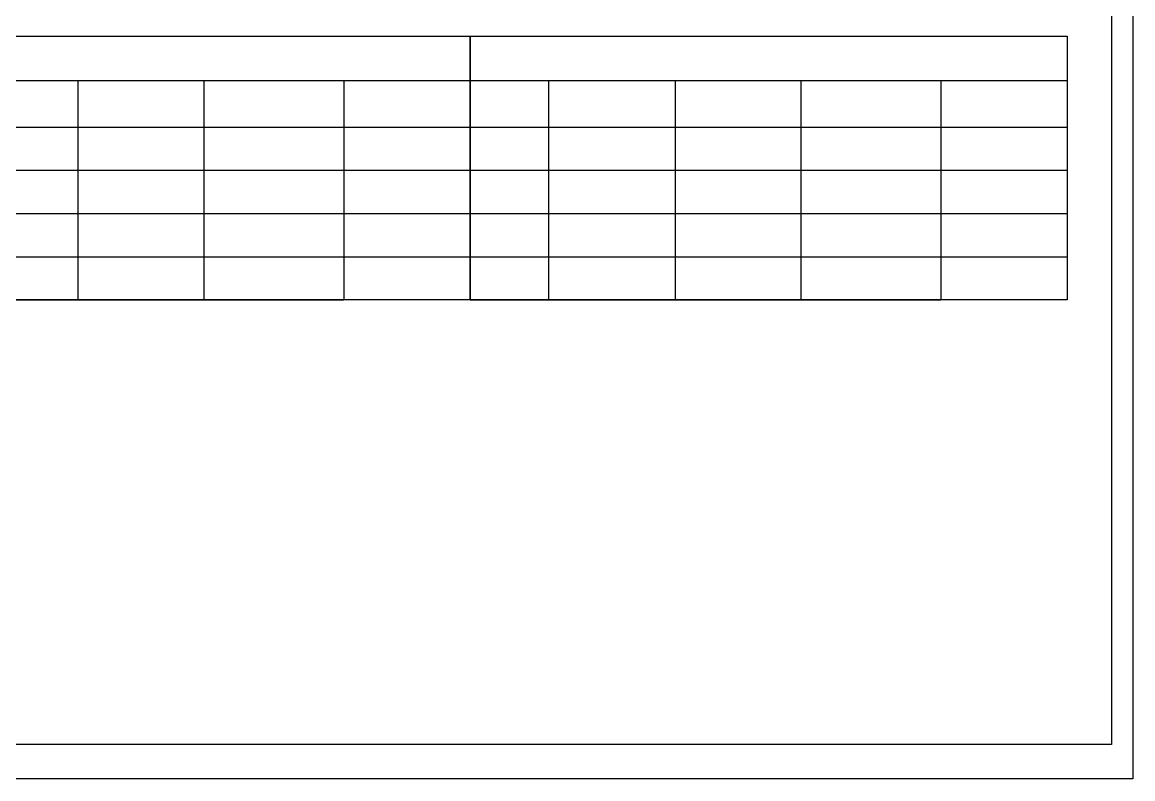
# Model space of a CAD drawing. Extents: x 8238 to 123366, y -35216 to 128109.
# Drawn here: x 74705 to 107117, y 63433 to 85531 of the extents above; entities that cross this region are included whole.
import ezdxf

# ---------------------------------------------------------------- set-up
doc = ezdxf.new("R2010")
doc.units = 0
doc.header["$LTSCALE"] = 1000
doc.header["$MEASUREMENT"] = 0

msp = doc.modelspace()

# ---------------------------------------------------------------- linework, layer by layer
for points in [[(16134.92, 112757.78), (107117.1, 112757.78), (107117.1, 63433.28), (16134.92, 63433.28)], [(17085.95, 111757.78), (106499.22, 111757.78), (106499.22, 64433.28), (17085.95, 64433.28)], [(70348.75, 83825.1), (84092.36, 83825.1), (84092.36, 77419.95), (70348.75, 77419.95)], [(87774.77, 83825.1), (101518.38, 83825.1), (101518.38, 77419.95), (87774.77, 77419.95)]]:
    msp.add_lwpolyline(points, close=True)
for points in [[(70348.75, 83825.1), (70348.75, 85124.59), (87774.77, 85124.59), (87774.77, 83825.1)], [(87774.77, 83825.1), (87774.77, 85124.59), (105200.78, 85124.59), (105200.78, 83825.1)], [(76331.89, 83825.1), (76331.89, 77419.95)], [(80002.67, 83825.1), (80002.67, 77419.95)], [(84092.36, 83825.1), (87774.77, 83825.1), (87774.77, 77419.95), (84092.36, 77419.95)], [(90067.19, 83825.1), (90067.19, 77419.95)], [(93757.91, 83825.1), (93757.91, 77419.95)], [(97428.68, 83825.1), (97428.68, 77419.95)], [(101518.38, 83825.1), (105200.78, 83825.1), (105200.78, 77419.95), (101518.38, 77419.95)], [(70348.75, 82468.87), (87774.77, 82468.87)], [(87774.77, 82468.87), (105200.78, 82468.87)], [(70348.75, 81206.64), (87774.77, 81206.64)], [(87774.77, 81206.64), (105200.78, 81206.64)], [(70348.75, 79944.41), (87774.77, 79944.41)], [(87774.77, 79944.41), (105200.78, 79944.41)], [(70348.75, 78682.18), (87774.77, 78682.18)], [(87774.77, 78682.18), (105200.78, 78682.18)], [(70348.75, 77419.95), (84092.36, 77419.95)], [(87774.77, 77419.95), (101518.38, 77419.95)]]:
    msp.add_lwpolyline(points)

doc.saveas('drawing.dxf')
